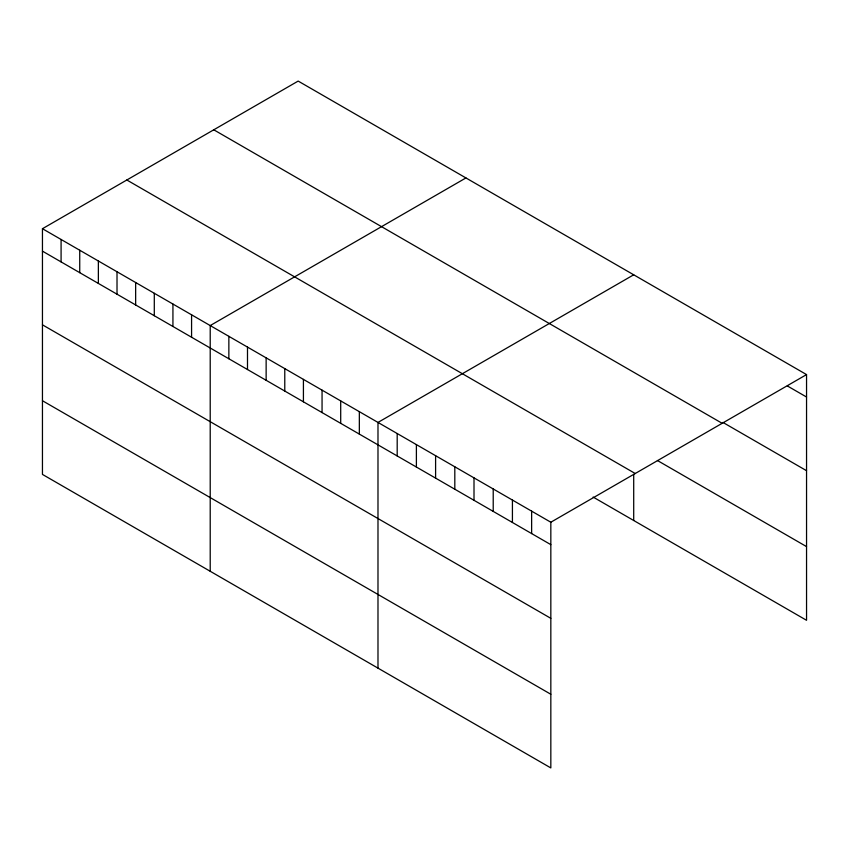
<?xml version="1.0" encoding="UTF-8"?>
<svg xmlns="http://www.w3.org/2000/svg" width="849" height="849" viewBox="0 0 849 849"><rect width="100%" height="100%" fill="white"/><g stroke="black" fill="none" stroke-linecap="round" stroke-linejoin="round"><path stroke-width="1.27" d="M42.45 228.71L550.831 522.231L550.831 767.921L42.45 474.411L42.45 228.71L298.169 81.08L806.55 374.589L806.55 620.29L593.133 497.068M465.931 177.94L210.212 325.57L210.212 571.271M633.704 274.8L377.985 422.431L377.985 668.131M550.831 522.231L806.55 374.589M787.341 385.934L806.55 397.024M722.945 422.431L806.55 470.696M213.778 129.801L722.159 423.311M657.423 460.508L806.55 546.607M126.841 179.999L635.222 473.509M42.45 251.145L550.831 544.655M42.45 324.827L550.831 618.337M42.45 400.728L550.831 694.249M633.704 474.442L633.704 520.49M531.633 511.14L531.633 533.575M512.425 500.05L512.425 522.485M493.216 488.96L493.216 511.395M474.007 477.87L474.007 500.305M454.809 466.78L454.809 489.215M435.601 455.701L435.601 478.125M416.392 444.611L416.392 467.046M397.194 433.521L397.194 455.955M359.339 411.669L359.339 434.104M340.704 400.908L340.704 423.343M322.058 390.147L322.058 412.582M303.422 379.386L303.422 401.821M284.776 368.625L284.776 391.049M266.14 357.864L266.14 380.288M247.494 347.092L247.494 369.527M228.859 336.331L228.859 358.766M191.577 314.809L191.577 337.244M172.931 304.048L172.931 326.483M154.295 293.287L154.295 315.722M135.649 282.526L135.649 304.961M117.013 271.765L117.013 294.2M98.367 261.004L98.367 283.428M79.732 250.243L79.732 272.667M61.086 239.471L61.086 261.906"/></g></svg>
